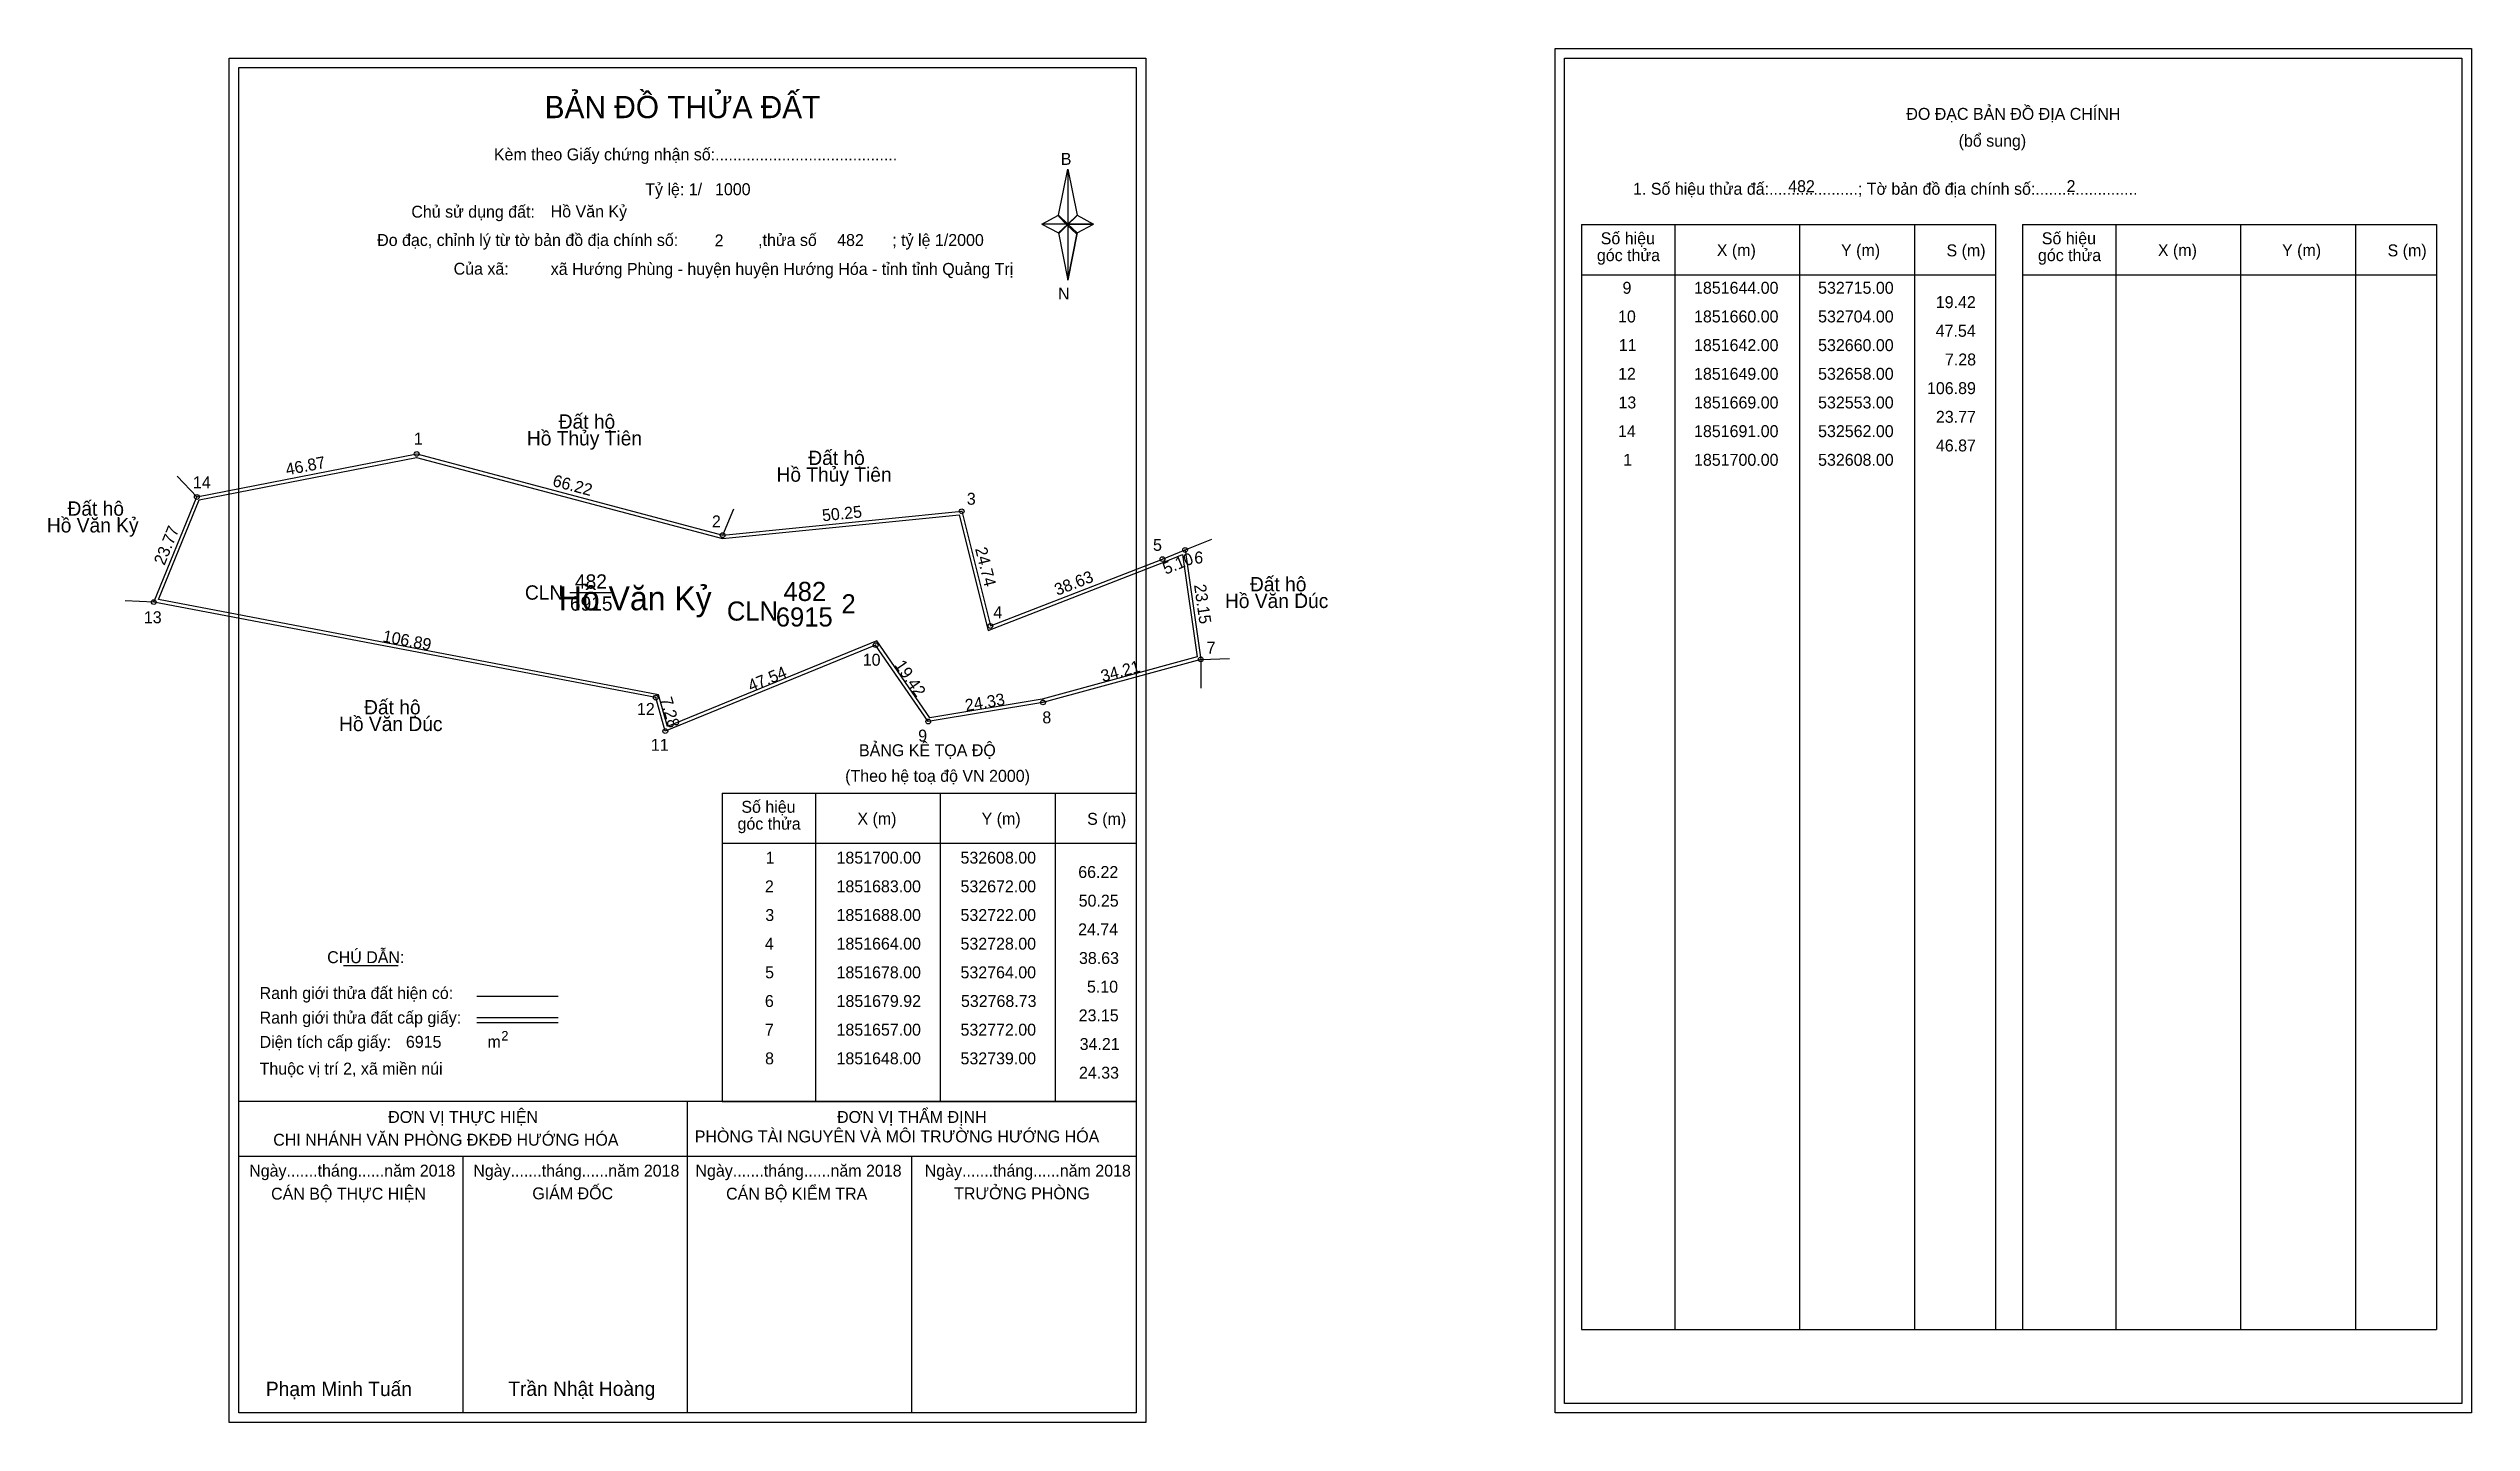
# Model space of a CAD drawing. Extents: x 532531 to 533038, y 1851497 to 1851785.
import ezdxf

# ---------------------------------------------------------------- set-up
doc = ezdxf.new("R2010")
doc.units = 0
for name, color, linetype in [('Level 1', 7, 'Continuous'), ('Level 10', 7, 'Continuous'), ('Level 11', 7, 'Continuous'), ('Level 13', 7, 'Continuous'), ('Level 2', 7, 'Continuous'), ('Level 27', 7, 'Continuous'), ('Level 3', 7, 'Continuous'), ('Level 36', 7, 'Continuous'), ('Level 4', 7, 'Continuous'), ('Level 49', 7, 'Continuous'), ('Level 5', 7, 'Continuous'), ('Level 53', 7, 'Continuous'), ('Level 55', 7, 'Continuous'), ('Level 6', 7, 'Continuous'), ('Level 63', 7, 'Continuous'), ('Level 7', 7, 'Continuous'), ('Level 9', 7, 'Continuous')]:
    doc.layers.add(name, color=color, linetype=linetype)

msp = doc.modelspace()

# ---------------------------------------------------------------- linework, layer by layer
at = {"layer": 'Level 1'}
for p, q in [((532848.12, 1851782.86), (532848.12, 1851782.86)), ((532570.8, 1851780.86), (532570.8, 1851780.86)), ((532742.22, 1851749.98), (532744.19, 1851759.62)), ((532744.19, 1851759.62), (532744.19, 1851748.1)), ((532744.19, 1851759.62), (532746.15, 1851749.98)), ((532738.77, 1851748.1), (532742.22, 1851749.98)), ((532742.22, 1851749.98), (532744.19, 1851748.1)), ((532744.04, 1851747.88), (532742.22, 1851749.76)), ((532744.19, 1851748.1), (532742.22, 1851746.26)), ((532744.04, 1851747.88), (532742.22, 1851746.04)), ((532742.22, 1851746.04), (532744.04, 1851747.88)), ((532746.01, 1851749.76), (532744.04, 1851747.88)), ((532744.04, 1851747.88), (532746.01, 1851749.76)), ((532746.01, 1851746.04), (532744.04, 1851747.88)), ((532746.15, 1851749.98), (532744.19, 1851748.1)), ((532744.19, 1851748.1), (532744.19, 1851736.4)), ((532744.19, 1851748.1), (532749.6, 1851748.1)), ((532744.19, 1851748.1), (532746.15, 1851746.26)), ((532746.15, 1851746.26), (532749.6, 1851748.1)), ((532851.65, 1851748.01), (532938.25, 1851748.01)), ((532871.24, 1851516.74), (532871.24, 1851748.01)), ((532897.31, 1851516.74), (532897.31, 1851748.01)), ((532921.29, 1851748.01), (532921.29, 1851516.74)), ((532938.25, 1851748.01), (532938.25, 1851516.74)), ((532943.91, 1851748.01), (533030.51, 1851748.01)), ((532963.5, 1851516.74), (532963.5, 1851748.01)), ((532989.57, 1851516.74), (532989.57, 1851748.01)), ((533013.54, 1851748.01), (533013.54, 1851516.74)), ((533030.51, 1851748.01), (533030.51, 1851516.74)), ((532742.22, 1851746.26), (532744.19, 1851736.4)), ((532746.15, 1851746.26), (532744.19, 1851736.4)), ((532851.65, 1851737.48), (532938.25, 1851737.48)), ((532943.91, 1851737.48), (533030.51, 1851737.48)), ((532671.89, 1851629.04), (532758.49, 1851629.04)), ((532691.48, 1851564.51), (532691.48, 1851629.04)), ((532717.55, 1851564.51), (532717.55, 1851629.04)), ((532741.52, 1851629.04), (532741.52, 1851564.51)), ((532671.89, 1851618.51), (532758.49, 1851618.51)), ((532592.71, 1851592.93), (532604.12, 1851592.93)), ((532620.58, 1851586.52), (532637.59, 1851586.52)), ((532620.58, 1851582.08), (532637.59, 1851582.08)), ((532620.58, 1851580.98), (532637.59, 1851580.98)), ((532677.62, 1851564.51), (532570.79, 1851564.51)), ((532758.49, 1851564.51), (532653.65, 1851564.51)), ((532664.64, 1851499.29), (532664.64, 1851564.51)), ((532671.89, 1851564.51), (532758.49, 1851564.51)), ((532758.49, 1851552.96), (532570.79, 1851552.96)), ((532617.72, 1851499.29), (532617.72, 1851552.96)), ((532711.57, 1851499.29), (532711.57, 1851552.96)), ((532851.65, 1851516.74), (533030.51, 1851516.74)), ((532758.49, 1851499.29), (532758.49, 1851499.29)), ((533035.82, 1851501.29), (533035.82, 1851501.29))]:
    msp.add_line(p, q, dxfattribs=at)
for points in [[(532742.22, 1851749.98), (532744.19, 1851759.62), (532744.19, 1851748.1)], [(532738.77, 1851748.1), (532742.22, 1851746.26), (532744.19, 1851748.1)], [(532744.19, 1851748.1), (532746.15, 1851749.98), (532749.6, 1851748.1)], [(532744.19, 1851748.1), (532744.19, 1851736.4), (532746.15, 1851746.26)]]:
    msp.add_lwpolyline(points, close=True, dxfattribs=at)
at = {"layer": 'Level 10'}
for points in [[(532768.73, 1851679.92), (532772, 1851657), (532739, 1851648), (532715, 1851644), (532704, 1851660), (532660, 1851642), (532658, 1851649), (532553, 1851669), (532562, 1851691), (532608, 1851700), (532672, 1851683), (532722, 1851688), (532728, 1851664), (532764, 1851678)], [(532768.16, 1851678.93), (532771.22, 1851657.51), (532738.85, 1851648.68), (532715.32, 1851644.76), (532704.26, 1851660.86), (532660.46, 1851642.94), (532658.55, 1851649.61), (532553.97, 1851669.53), (532562.5, 1851690.39), (532607.98, 1851699.28), (532671.94, 1851682.29), (532721.47, 1851687.24), (532727.51, 1851663.06), (532764.26, 1851677.35)]]:
    msp.add_lwpolyline(points, close=True, dxfattribs=at)
at = {"layer": 'Level 11'}
for centre in [(532608, 1851700), (532562, 1851691), (532722, 1851688), (532672, 1851683), (532764, 1851678), (532768.73, 1851679.92), (532768.73, 1851679.92), (532553, 1851669), (532728, 1851664), (532704, 1851660), (532772, 1851657), (532658, 1851649), (532739, 1851648), (532660, 1851642), (532715, 1851644)]:
    msp.add_circle(centre, 0.5, dxfattribs=at)
at = {"layer": 'Level 27'}
for p, q in [((532562, 1851691), (532557.86, 1851695.34)), ((532672, 1851683), (532674.36, 1851688.51)), ((532768.73, 1851679.92), (532774.29, 1851682.17)), ((532553, 1851669), (532547.01, 1851669.28)), ((532772, 1851657), (532778, 1851657.16)), ((532772, 1851657), (532772.05, 1851651))]:
    msp.add_line(p, q, dxfattribs=at)
at = {"layer": 'Level 3'}
for p, q in [((532851.65, 1851748.01), (532851.65, 1851516.74)), ((532943.91, 1851748.01), (532943.91, 1851516.74)), ((532671.89, 1851629.04), (532671.89, 1851564.51))]:
    msp.add_line(p, q, dxfattribs=at)
at = {"layer": 'Level 63'}
for points in [[(532568.79, 1851782.86), (532760.49, 1851782.86), (532760.49, 1851497.29), (532568.79, 1851497.29)], [(532846.12, 1851784.86), (533037.82, 1851784.86), (533037.82, 1851499.29), (532846.12, 1851499.29)], [(532848.12, 1851782.86), (533035.82, 1851782.86), (533035.82, 1851501.29), (532848.12, 1851501.29)], [(532570.79, 1851780.86), (532758.49, 1851780.86), (532758.49, 1851499.29), (532570.79, 1851499.29)]]:
    msp.add_lwpolyline(points, close=True, dxfattribs=at)
at = {"layer": 'Level 9'}
msp.add_line((532640.03, 1851671), (532648.62, 1851671), dxfattribs=at)

# ---------------------------------------------------------------- texts
at = {"layer": 'Level 1'}
for s, height, p in [('BẢN ĐỒ THỬA ĐẤT', 4.6657, (532634.76, 1851770.27)), ('ĐO ĐẠC BẢN ĐỒ ĐỊA CHÍNH', 2.5, (532919.6, 1851769.92)), ('Kèm theo Giấy chứng nhận số:.........................................', 2.5, (532624.14, 1851761.44)), ('B', 2.5, (532742.73, 1851760.5)), ('(bổ sung)', 2.5, (532930.54, 1851764.3)), ('Chủ sử dụng đất:', 2.5, (532606.88, 1851749.45)), ('1. Số hiệu thửa đấ:....................; Tờ bản đồ địa chính số:.......................', 2.5, (532862.43, 1851754.24)), ('Đo đạc, chỉnh lý từ tờ bản đồ địa chính số:                  ,thửa số                 ; tỷ lệ 1/2000', 2.5, (532599.73, 1851743.52)), ('góc thửa', 2.5, (532854.87, 1851740.35)), ('Số hiệu', 2.5, (532855.67, 1851743.88)), ('X (m)', 2.5, (532879.95, 1851741.4)), ('Y (m)', 2.5, (532905.93, 1851741.4)), ('S (m)', 2.5, (532928, 1851741.35)), ('góc thửa', 2.5, (532947.13, 1851740.35)), ('Số hiệu', 2.5, (532947.93, 1851743.88)), ('X (m)', 2.5, (532972.21, 1851741.4)), ('Y (m)', 2.5, (532998.18, 1851741.4)), ('S (m)', 2.5, (533020.26, 1851741.35)), ('Của xã:', 2.5, (532615.72, 1851737.52)), ('N', 2.5, (532742.13, 1851732.33)), ('BẢNG KÊ TỌA ĐỘ', 2.5, (532700.52, 1851636.74)), ('(Theo hệ toạ độ VN 2000)', 2.5, (532697.62, 1851631.38)), ('Số hiệu', 2.5, (532675.91, 1851624.9)), ('góc thửa', 2.5, (532675.11, 1851621.37)), ('X (m)', 2.5, (532700.19, 1851622.43)), ('Y (m)', 2.5, (532726.16, 1851622.43)), ('S (m)', 2.5, (532748.24, 1851622.38)), ('CHÚ DẪN:', 2.5, (532589.27, 1851593.43)), ('Ranh giới thửa đất hiện có:', 2.5, (532575.14, 1851585.93)), ('Ranh giới thửa đất cấp giấy:', 2.5, (532575.14, 1851580.79)), ('Diện tích cấp giấy:', 2.5, (532575.14, 1851575.71)), ('m', 2.5, (532622.8, 1851575.73)), ('2', 2, (532625.7, 1851577.24)), ('Thuộc vị trí 2, xã miền núi', 2.5, (532575.14, 1851570.11)), ('ĐƠN VỊ THỰC HIỆN', 2.5, (532602.03, 1851559.99)), ('ĐƠN VỊ THẨM ĐỊNH', 2.5, (532695.93, 1851559.99)), ('CHI NHÁNH VĂN PHÒNG ĐKĐĐ HƯỚNG HÓA', 2.5, (532577.99, 1851555.23)), ('PHÒNG TÀI NGUYÊN VÀ MÔI TRƯỜNG HƯỚNG HÓA', 2.5, (532666.16, 1851555.92)), ('Ngày.......tháng......năm 2018', 2.5, (532572.96, 1851548.76)), ('Ngày.......tháng......năm 2018', 2.5, (532619.83, 1851548.76)), ('Ngày.......tháng......năm 2018', 2.5, (532666.31, 1851548.76)), ('Ngày.......tháng......năm 2018', 2.5, (532714.27, 1851548.76)), ('CÁN BỘ THỰC HIỆN', 2.5, (532577.54, 1851543.94)), ('GIÁM ĐỐC', 2.5, (532632.18, 1851544)), ('CÁN BỘ KIỂM TRA', 2.5, (532672.72, 1851543.94)), ('TRƯỞNG PHÒNG', 2.5, (532720.41, 1851544)), ('Phạm Minh Tuấn', 3, (532576.45, 1851502.83)), ('Trần Nhật Hoàng', 3, (532627.15, 1851502.88))]:
    msp.add_text(s, height=height, dxfattribs=at).set_placement(p)
at = {"layer": 'Level 11'}
msp.add_text('Tỷ lệ: 1/', height=2.5, dxfattribs=at).set_placement((532655.8, 1851754.13))
at = {"layer": 'Level 13'}
for s, p in [('CLN', (532630.64, 1851669.5)), ('482', (532641.09, 1851671.8)), ('6915', (532640.04, 1851667.2))]:
    msp.add_text(s, height=3, dxfattribs=at).set_placement(p)
at = {"layer": 'Level 2'}
msp.add_text('Hồ Văn Kỷ', height=5, dxfattribs=at).set_placement((532637.73, 1851667.28))
at = {"layer": 'Level 3'}
msp.add_text('CLN', height=4, dxfattribs=at).set_placement((532672.88, 1851665.12))
at = {"layer": 'Level 36'}
for s, p in [('Đất hộ', (532637.7, 1851705.28)), ('Hồ Thủy Tiên', (532631.05, 1851701.78)), ('Hồ Thủy Tiên', (532683.26, 1851694.19)), ('Đất hộ', (532689.91, 1851697.69)), ('Hồ Văn Kỷ', (532530.64, 1851683.57)), ('Đất hộ', (532534.95, 1851687.07)), ('Hồ Văn Dúc', (532777.06, 1851667.75)), ('Đất hộ', (532782.29, 1851671.25)), ('Đất hộ', (532596.99, 1851645.5)), ('Hồ Văn Dúc', (532591.76, 1851642))]:
    msp.add_text(s, height=3, dxfattribs=at).set_placement(p)
at = {"layer": 'Level 4'}
msp.add_text('482', height=4, dxfattribs=at).set_placement((532684.72, 1851669.23))
at = {"layer": 'Level 49'}
for s, rotation, p in [('46.87', 11.0702, (532580.85, 1851695.5)), ('66.22', 345.1243, (532636.26, 1851693.32)), ('50.25', 5.7106, (532692.91, 1851685.89)), ('23.77', 67.751, (532555.22, 1851676.53)), ('24.74', 284.0362, (532724.78, 1851680.16)), ('5.10', 22.0932, (532764.67, 1851674.71)), ('38.63', 21.2505, (532741.98, 1851670.3)), ('23.15', 278.1196, (532770.59, 1851672.57)), ('106.89', 349.2157, (532600.74, 1851660.72)), ('19.42', 304.5085, (532707.85, 1851655.81)), ('34.21', 15.2551, (532751.5, 1851652.24)), ('47.54', 22.249, (532677.91, 1851650.19)), ('7.28', 285.9454, (532658.91, 1851648.73)), ('24.33', 9.4623, (532722.92, 1851646.13))]:
    msp.add_text(s, height=2.5, rotation=rotation, dxfattribs=at).set_placement(p)
at = {"layer": 'Level 5'}
msp.add_text('6915', height=4, dxfattribs=at).set_placement((532683.11, 1851663.88))
at = {"layer": 'Level 53'}
for s, p in [('9', (532860.23, 1851733.52)), ('1851644.00', (532875.19, 1851733.52)), ('532715.00', (532901.14, 1851733.52)), ('19.42', (532925.76, 1851730.52)), ('10', (532859.29, 1851727.52)), ('1851660.00', (532875.19, 1851727.52)), ('532704.00', (532901.14, 1851727.52)), ('47.54', (532925.74, 1851724.52)), ('11', (532859.45, 1851721.52)), ('1851642.00', (532875.19, 1851721.52)), ('532660.00', (532901.14, 1851721.52)), ('12', (532859.3, 1851715.52)), ('1851649.00', (532875.19, 1851715.52)), ('532658.00', (532901.14, 1851715.52)), ('7.28', (532927.67, 1851718.52)), ('13', (532859.38, 1851709.52)), ('1851669.00', (532875.19, 1851709.52)), ('532553.00', (532901.14, 1851709.52)), ('106.89', (532923.92, 1851712.52)), ('23.77', (532925.78, 1851706.52)), ('14', (532859.29, 1851703.52)), ('1851691.00', (532875.19, 1851703.52)), ('532562.00', (532901.14, 1851703.52)), ('46.87', (532925.78, 1851700.52)), ('1', (532860.37, 1851697.52)), ('1851700.00', (532875.19, 1851697.52)), ('532608.00', (532901.14, 1851697.52)), ('1', (532680.99, 1851614.26)), ('1851700.00', (532695.81, 1851614.26)), ('532608.00', (532721.75, 1851614.26)), ('2', (532680.84, 1851608.26)), ('1851683.00', (532695.81, 1851608.26)), ('532672.00', (532721.75, 1851608.26)), ('66.22', (532746.38, 1851611.26)), ('50.25', (532746.47, 1851605.26)), ('3', (532680.92, 1851602.26)), ('1851688.00', (532695.81, 1851602.26)), ('532722.00', (532721.75, 1851602.26)), ('24.74', (532746.35, 1851599.26)), ('4', (532680.83, 1851596.26)), ('1851664.00', (532695.81, 1851596.26)), ('532728.00', (532721.75, 1851596.26)), ('38.63', (532746.53, 1851593.26)), ('5', (532680.88, 1851590.26)), ('1851678.00', (532695.81, 1851590.26)), ('532764.00', (532721.75, 1851590.26)), ('6', (532680.83, 1851584.26)), ('1851679.92', (532695.82, 1851584.26)), ('532768.73', (532721.84, 1851584.26)), ('5.10', (532748.2, 1851587.26)), ('7', (532680.84, 1851578.26)), ('1851657.00', (532695.81, 1851578.26)), ('532772.00', (532721.75, 1851578.26)), ('23.15', (532746.47, 1851581.26)), ('8', (532680.87, 1851572.26)), ('1851648.00', (532695.81, 1851572.26)), ('532739.00', (532721.75, 1851572.26)), ('34.21', (532746.68, 1851575.26)), ('24.33', (532746.53, 1851569.26))]:
    msp.add_text(s, height=2.5, dxfattribs=at).set_placement(p)
at = {"layer": 'Level 55'}
for s, height, p in [('1', 0.4, (532607.89, 1851700)), ('0', 0.11, (532607.96, 1851699.89)), ('14', 0.4, (532561.71, 1851691)), ('0', 0.11, (532561.96, 1851690.89)), ('0', 0.11, (532561.96, 1851690.89)), ('0', 0.11, (532561.96, 1851690.89)), ('483', 0.11, (532721.88, 1851687.89)), ('3', 0.4, (532721.88, 1851688)), ('2', 0.4, (532671.86, 1851683)), ('483', 0.11, (532671.88, 1851682.89)), ('0', 0.11, (532671.96, 1851682.89)), ('5', 0.4, (532763.87, 1851678)), ('483', 0.11, (532763.88, 1851677.89)), ('6', 0.4, (532768.59, 1851679.92)), ('483', 0.11, (532768.61, 1851679.81)), ('0', 0.11, (532768.69, 1851679.81)), ('13', 0.4, (532552.73, 1851669)), ('0', 0.11, (532552.96, 1851668.89)), ('0', 0.11, (532552.96, 1851668.89)), ('0', 0.11, (532552.96, 1851668.89)), ('0', 0.11, (532552.96, 1851668.89)), ('4', 0.4, (532727.86, 1851664)), ('483', 0.11, (532727.88, 1851663.89)), ('10', 0.4, (532703.72, 1851660)), ('0', 0.11, (532703.96, 1851659.89)), ('0', 0.11, (532703.96, 1851659.89)), ('7', 0.4, (532771.87, 1851657)), ('0', 0.11, (532771.96, 1851656.89)), ('0', 0.11, (532771.96, 1851656.89)), ('0', 0.11, (532771.96, 1851656.89)), ('12', 0.4, (532657.72, 1851649)), ('0', 0.11, (532657.96, 1851648.89)), ('0', 0.11, (532657.96, 1851648.89)), ('8', 0.4, (532738.87, 1851648)), ('0', 0.11, (532738.96, 1851647.89)), ('0', 0.11, (532738.96, 1851647.89)), ('11', 0.4, (532659.74, 1851642)), ('0', 0.11, (532659.96, 1851641.89)), ('0', 0.11, (532659.96, 1851641.89)), ('9', 0.4, (532714.86, 1851644)), ('0', 0.11, (532714.96, 1851643.89)), ('0', 0.11, (532714.96, 1851643.89))]:
    msp.add_text(s, height=height, dxfattribs=at).set_placement(p)
at = {"layer": 'Level 6'}
for s, p in [('482', (532894.88, 1851754.78)), ('2', (532953.12, 1851754.8)), ('Hồ Văn Kỷ', (532636.02, 1851749.51)), ('1000', (532670.4, 1851754.15)), ('2', (532670.32, 1851743.43)), ('482', (532695.95, 1851743.51)), ('xã Hướng Phùng - huyện huyện Hướng Hóa - tỉnh tỉnh Quảng Trị', (532636.03, 1851737.47)), ('6915', (532605.74, 1851575.72))]:
    msp.add_text(s, height=2.5, dxfattribs=at).set_placement(p)
at = {"layer": 'Level 7'}
msp.add_text('2', height=4, dxfattribs=at).set_placement((532696.86, 1851666.64))
at = {"layer": 'Level 9'}
for s, p in [('1', (532607.41, 1851701.95)), ('14', (532561.19, 1851692.8)), ('3', (532723.07, 1851689.37)), ('2', (532669.75, 1851684.63)), ('5', (532762.02, 1851679.72)), ('6', (532770.65, 1851677.07)), ('13', (532550.93, 1851664.57)), ('4', (532728.61, 1851665.59)), ('10', (532701.3, 1851655.68)), ('7', (532773.22, 1851658.19)), ('12', (532654.07, 1851645.39)), ('8', (532738.87, 1851643.62)), ('9', (532712.9, 1851639.8)), ('11', (532656.98, 1851637.87))]:
    msp.add_text(s, height=2.5, dxfattribs=at).set_placement(p)

doc.saveas('drawing.dxf')
